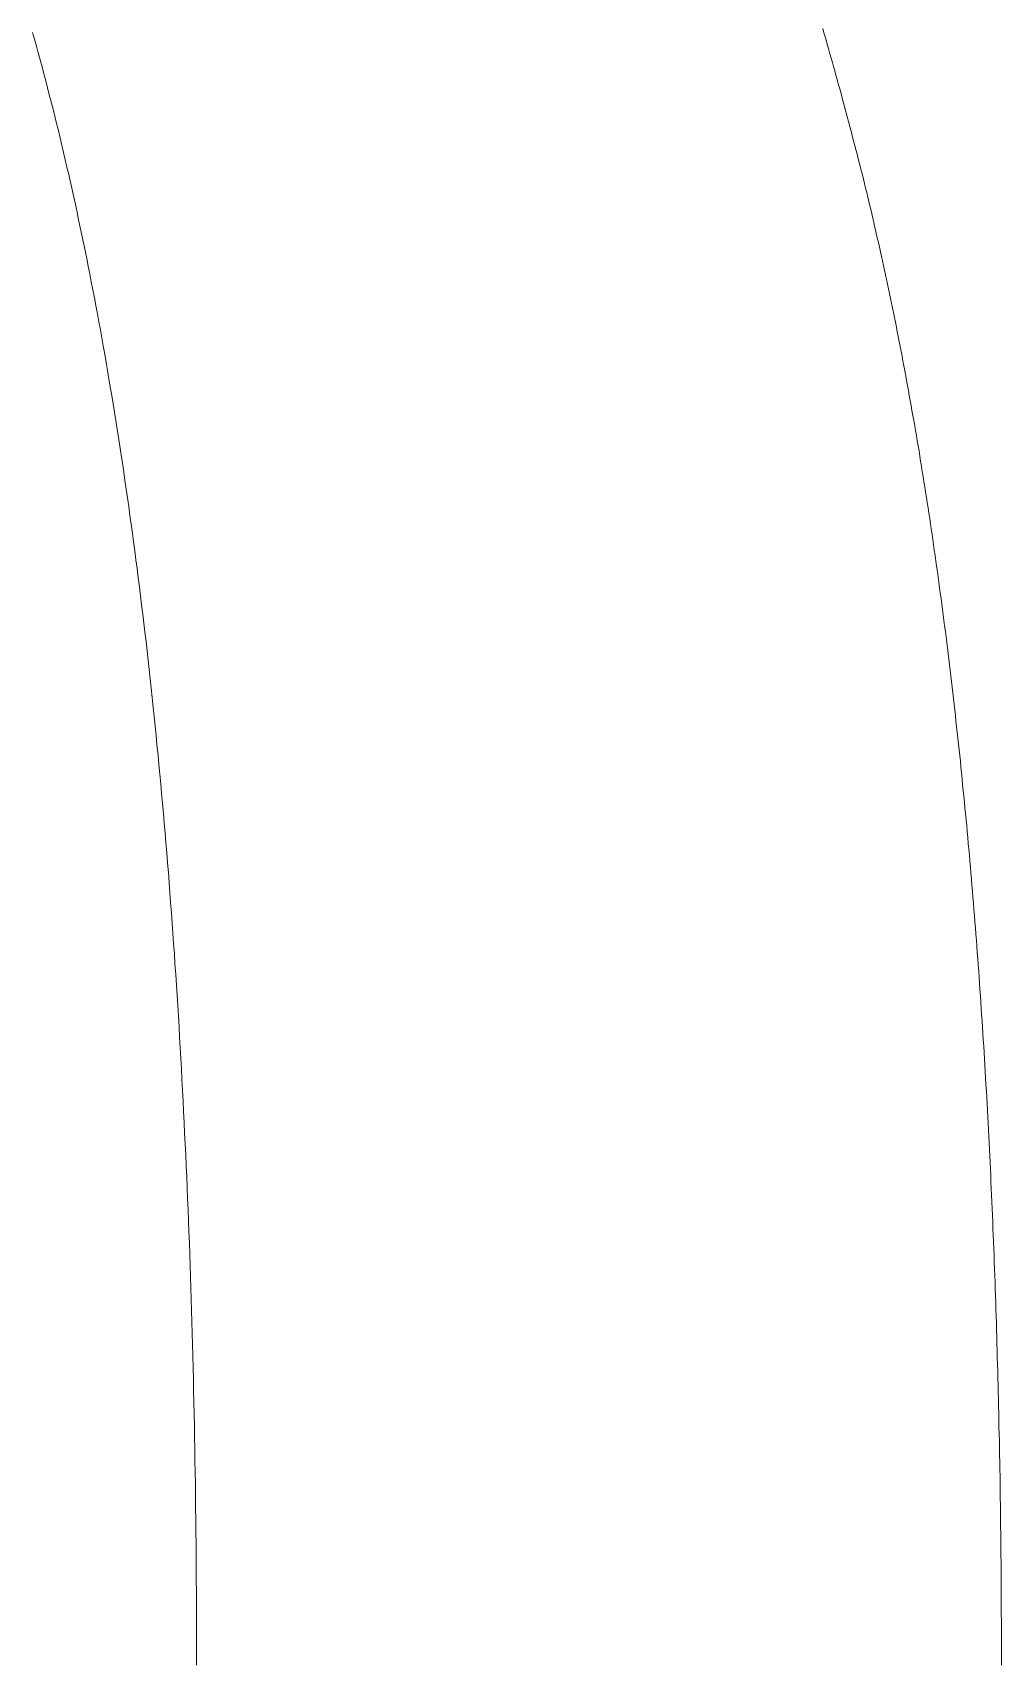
# Model space of a CAD drawing. Header units: millimetres. Extents: x 13 to 321, y 13 to 91.
# Drawn here: x 291.167 to 291.926, y 46.996 to 48.273 of the extents above; entities that cross this region are included whole.
import ezdxf

# ---------------------------------------------------------------- set-up
doc = ezdxf.new("R2010")
doc.units = ezdxf.units.MM
doc.layers.add('lazerCut', color=1, linetype='Continuous', lineweight=0, true_color=0xff0000)

msp = doc.modelspace()

# ---------------------------------------------------------------- linework, layer by layer
at = {"layer": 'lazerCut', "lineweight": 0}
for p, q in [((291.1682, 48.2678), (291.1667, 48.2731)), ((291.7861, 48.2762), (291.7871, 48.2729)), ((291.7871, 48.2729), (291.788, 48.2696)), ((291.788, 48.2696), (291.789, 48.2663)), ((291.1697, 48.2624), (291.1682, 48.2678)), ((291.1711, 48.2571), (291.1697, 48.2624)), ((291.1726, 48.2517), (291.1711, 48.2571)), ((291.789, 48.2663), (291.7899, 48.2629)), ((291.7899, 48.2629), (291.7909, 48.2596)), ((291.7909, 48.2596), (291.7918, 48.2563)), ((291.7918, 48.2563), (291.7928, 48.253)), ((291.1741, 48.2462), (291.1726, 48.2517)), ((291.1755, 48.2408), (291.1741, 48.2462)), ((291.7928, 48.253), (291.7937, 48.2496)), ((291.7937, 48.2496), (291.7946, 48.2463)), ((291.7946, 48.2463), (291.7956, 48.243)), ((291.7956, 48.243), (291.7965, 48.2396)), ((291.177, 48.2353), (291.1755, 48.2408)), ((291.1784, 48.2298), (291.177, 48.2353)), ((291.7965, 48.2396), (291.7974, 48.2363)), ((291.7974, 48.2363), (291.7983, 48.2329)), ((291.7983, 48.2329), (291.7993, 48.2296)), ((291.1798, 48.2242), (291.1784, 48.2298)), ((291.1813, 48.2187), (291.1798, 48.2242)), ((291.1827, 48.2131), (291.1813, 48.2187)), ((291.7993, 48.2296), (291.8002, 48.2262)), ((291.8002, 48.2262), (291.8011, 48.2228)), ((291.8011, 48.2228), (291.802, 48.2195)), ((291.802, 48.2195), (291.8029, 48.2161)), ((291.1841, 48.2075), (291.1827, 48.2131)), ((291.1855, 48.2018), (291.1841, 48.2075)), ((291.8029, 48.2161), (291.8038, 48.2127)), ((291.8038, 48.2127), (291.8047, 48.2093)), ((291.8047, 48.2093), (291.8056, 48.2059)), ((291.8056, 48.2059), (291.8065, 48.2026)), ((291.1869, 48.1962), (291.1855, 48.2018)), ((291.1882, 48.1905), (291.1869, 48.1962)), ((291.8065, 48.2026), (291.8074, 48.1992)), ((291.8074, 48.1992), (291.8083, 48.1958)), ((291.8083, 48.1958), (291.8092, 48.1924)), ((291.8092, 48.1924), (291.8101, 48.189)), ((291.1896, 48.1848), (291.1882, 48.1905)), ((291.191, 48.179), (291.1896, 48.1848)), ((291.1923, 48.1733), (291.191, 48.179)), ((291.8101, 48.189), (291.811, 48.1856)), ((291.811, 48.1856), (291.8119, 48.1821)), ((291.8119, 48.1821), (291.8128, 48.1787)), ((291.1936, 48.1675), (291.1923, 48.1733)), ((291.195, 48.1617), (291.1936, 48.1675)), ((291.8128, 48.1787), (291.8137, 48.1753)), ((291.8137, 48.1753), (291.8145, 48.1719)), ((291.8145, 48.1719), (291.8154, 48.1684)), ((291.8154, 48.1684), (291.8163, 48.165)), ((291.1963, 48.1558), (291.195, 48.1617)), ((291.1976, 48.15), (291.1963, 48.1558)), ((291.8163, 48.165), (291.8172, 48.1615)), ((291.8172, 48.1615), (291.818, 48.1581)), ((291.818, 48.1581), (291.8189, 48.1546)), ((291.8189, 48.1546), (291.8197, 48.1511)), ((291.1989, 48.1441), (291.1976, 48.15)), ((291.2002, 48.1382), (291.1989, 48.1441)), ((291.8197, 48.1511), (291.8206, 48.1476)), ((291.8206, 48.1476), (291.8214, 48.1441)), ((291.8214, 48.1441), (291.8223, 48.1406)), ((291.8223, 48.1406), (291.8231, 48.1371)), ((291.2015, 48.1322), (291.2002, 48.1382)), ((291.2028, 48.1263), (291.2015, 48.1322)), ((291.8231, 48.1371), (291.824, 48.1335)), ((291.824, 48.1335), (291.8248, 48.13)), ((291.8248, 48.13), (291.8256, 48.1264)), ((291.2041, 48.1203), (291.2028, 48.1263)), ((291.2053, 48.1142), (291.2041, 48.1203)), ((291.8256, 48.1264), (291.8265, 48.1229)), ((291.8265, 48.1229), (291.8273, 48.1193)), ((291.8273, 48.1193), (291.8281, 48.1157)), ((291.8281, 48.1157), (291.8289, 48.1122)), ((291.2066, 48.1082), (291.2053, 48.1142)), ((291.2078, 48.1021), (291.2066, 48.1082)), ((291.8289, 48.1122), (291.8298, 48.1086)), ((291.8298, 48.1086), (291.8306, 48.105)), ((291.8306, 48.105), (291.8314, 48.1013)), ((291.2091, 48.096), (291.2078, 48.1021)), ((291.2103, 48.0899), (291.2091, 48.096)), ((291.2115, 48.0838), (291.2103, 48.0899)), ((291.8314, 48.1013), (291.8322, 48.0977)), ((291.8322, 48.0977), (291.833, 48.0941)), ((291.833, 48.0941), (291.8338, 48.0904)), ((291.8338, 48.0904), (291.8346, 48.0868)), ((291.2127, 48.0776), (291.2115, 48.0838)), ((291.2139, 48.0714), (291.2127, 48.0776)), ((291.8346, 48.0868), (291.8354, 48.0831)), ((291.8354, 48.0831), (291.8362, 48.0795)), ((291.8362, 48.0795), (291.8369, 48.0758)), ((291.2151, 48.0652), (291.2139, 48.0714)), ((291.2163, 48.059), (291.2151, 48.0652)), ((291.8369, 48.0758), (291.8377, 48.0721)), ((291.8377, 48.0721), (291.8385, 48.0684)), ((291.8385, 48.0684), (291.8393, 48.0647)), ((291.8393, 48.0647), (291.84, 48.061)), ((291.2175, 48.0527), (291.2163, 48.059)), ((291.2186, 48.0464), (291.2175, 48.0527)), ((291.84, 48.061), (291.8408, 48.0572)), ((291.8408, 48.0572), (291.8416, 48.0535)), ((291.8416, 48.0535), (291.8423, 48.0498)), ((291.2198, 48.0401), (291.2186, 48.0464)), ((291.2209, 48.0337), (291.2198, 48.0401)), ((291.8423, 48.0498), (291.8431, 48.046)), ((291.8431, 48.046), (291.8439, 48.0422)), ((291.8439, 48.0422), (291.8446, 48.0385)), ((291.8446, 48.0385), (291.8453, 48.0347)), ((291.2221, 48.0274), (291.2209, 48.0337)), ((291.2232, 48.021), (291.2221, 48.0274)), ((291.8453, 48.0347), (291.8461, 48.0309)), ((291.8461, 48.0309), (291.8468, 48.0271)), ((291.8468, 48.0271), (291.8476, 48.0233)), ((291.2243, 48.0145), (291.2232, 48.021)), ((291.2254, 48.0081), (291.2243, 48.0145)), ((291.8476, 48.0233), (291.8483, 48.0195)), ((291.8483, 48.0195), (291.849, 48.0156)), ((291.849, 48.0156), (291.8498, 48.0118)), ((291.2265, 48.0016), (291.2254, 48.0081)), ((291.2276, 47.9951), (291.2265, 48.0016)), ((291.8498, 48.0118), (291.8505, 48.0079)), ((291.8505, 48.0079), (291.8512, 48.0041)), ((291.8512, 48.0041), (291.8519, 48.0002)), ((291.8519, 48.0002), (291.8526, 47.9963)), ((291.2287, 47.9886), (291.2276, 47.9951)), ((291.2298, 47.9821), (291.2287, 47.9886)), ((291.8526, 47.9963), (291.8533, 47.9925)), ((291.8533, 47.9925), (291.854, 47.9886)), ((291.854, 47.9886), (291.8547, 47.9847)), ((291.2309, 47.9755), (291.2298, 47.9821)), ((291.2319, 47.9689), (291.2309, 47.9755)), ((291.8547, 47.9847), (291.8554, 47.9807)), ((291.8554, 47.9807), (291.8561, 47.9768)), ((291.8561, 47.9768), (291.8568, 47.9729)), ((291.233, 47.9623), (291.2319, 47.9689)), ((291.234, 47.9556), (291.233, 47.9623)), ((291.8568, 47.9729), (291.8575, 47.9689)), ((291.8575, 47.9689), (291.8582, 47.965)), ((291.8582, 47.965), (291.8589, 47.961)), ((291.2351, 47.9489), (291.234, 47.9556)), ((291.8589, 47.961), (291.8596, 47.9571)), ((291.8596, 47.9571), (291.8602, 47.9531)), ((291.8602, 47.9531), (291.8609, 47.9491)), ((291.8609, 47.9491), (291.8616, 47.9451)), ((291.2361, 47.9422), (291.2351, 47.9489)), ((291.2371, 47.9355), (291.2361, 47.9422)), ((291.8616, 47.9451), (291.8622, 47.9411)), ((291.8622, 47.9411), (291.8629, 47.9371)), ((291.8629, 47.9371), (291.8636, 47.9331)), ((291.2381, 47.9288), (291.2371, 47.9355)), ((291.2391, 47.922), (291.2381, 47.9288)), ((291.8636, 47.9331), (291.8642, 47.929)), ((291.8642, 47.929), (291.8649, 47.925)), ((291.8649, 47.925), (291.8655, 47.9209)), ((291.2401, 47.9152), (291.2391, 47.922)), ((291.2411, 47.9084), (291.2401, 47.9152)), ((291.8655, 47.9209), (291.8662, 47.9169)), ((291.8662, 47.9169), (291.8668, 47.9128)), ((291.8668, 47.9128), (291.8674, 47.9087)), ((291.242, 47.9015), (291.2411, 47.9084)), ((291.243, 47.8946), (291.242, 47.9015)), ((291.8674, 47.9087), (291.8681, 47.9046)), ((291.8681, 47.9046), (291.8687, 47.9005)), ((291.8687, 47.9005), (291.8693, 47.8964)), ((291.244, 47.8877), (291.243, 47.8946)), ((291.2449, 47.8808), (291.244, 47.8877)), ((291.8693, 47.8964), (291.87, 47.8923)), ((291.87, 47.8923), (291.8706, 47.8882)), ((291.8706, 47.8882), (291.8712, 47.884)), ((291.2458, 47.8739), (291.2449, 47.8808)), ((291.2468, 47.8669), (291.2458, 47.8739)), ((291.8712, 47.884), (291.8718, 47.8799)), ((291.8718, 47.8799), (291.8724, 47.8757)), ((291.8724, 47.8757), (291.873, 47.8716)), ((291.2477, 47.8599), (291.2468, 47.8669)), ((291.2486, 47.8529), (291.2477, 47.8599)), ((291.873, 47.8716), (291.8736, 47.8674)), ((291.8736, 47.8674), (291.8742, 47.8632)), ((291.8742, 47.8632), (291.8748, 47.859)), ((291.2495, 47.8458), (291.2486, 47.8529)), ((291.8748, 47.859), (291.8754, 47.8548)), ((291.8754, 47.8548), (291.876, 47.8506)), ((291.876, 47.8506), (291.8766, 47.8464)), ((291.2504, 47.8387), (291.2495, 47.8458)), ((291.2513, 47.8316), (291.2504, 47.8387)), ((291.8766, 47.8464), (291.8772, 47.8422)), ((291.8772, 47.8422), (291.8777, 47.8379)), ((291.8777, 47.8379), (291.8783, 47.8337)), ((291.2521, 47.8245), (291.2513, 47.8316)), ((291.253, 47.8173), (291.2521, 47.8245)), ((291.8783, 47.8337), (291.8789, 47.8294)), ((291.8789, 47.8294), (291.8795, 47.8251)), ((291.8795, 47.8251), (291.88, 47.8209)), ((291.2539, 47.8102), (291.253, 47.8173)), ((291.2547, 47.803), (291.2539, 47.8102)), ((291.88, 47.8209), (291.8806, 47.8166)), ((291.8806, 47.8166), (291.8811, 47.8123)), ((291.8811, 47.8123), (291.8817, 47.808)), ((291.2556, 47.7957), (291.2547, 47.803)), ((291.8817, 47.808), (291.8823, 47.8037)), ((291.8823, 47.8037), (291.8828, 47.7993)), ((291.8828, 47.7993), (291.8833, 47.795)), ((291.2564, 47.7885), (291.2556, 47.7957)), ((291.2572, 47.7812), (291.2564, 47.7885)), ((291.8833, 47.795), (291.8839, 47.7907)), ((291.8839, 47.7907), (291.8844, 47.7863)), ((291.8844, 47.7863), (291.885, 47.782)), ((291.258, 47.7739), (291.2572, 47.7812)), ((291.2588, 47.7665), (291.258, 47.7739)), ((291.885, 47.782), (291.8855, 47.7776)), ((291.8855, 47.7776), (291.886, 47.7732)), ((291.886, 47.7732), (291.8865, 47.7688)), ((291.2596, 47.7592), (291.2588, 47.7665)), ((291.2604, 47.7518), (291.2596, 47.7592)), ((291.8865, 47.7688), (291.8871, 47.7644)), ((291.8871, 47.7644), (291.8876, 47.76)), ((291.8876, 47.76), (291.8881, 47.7556)), ((291.2612, 47.7444), (291.2604, 47.7518)), ((291.8881, 47.7556), (291.8886, 47.7512)), ((291.8886, 47.7512), (291.8891, 47.7467)), ((291.8891, 47.7467), (291.8896, 47.7423)), ((291.262, 47.737), (291.2612, 47.7444)), ((291.2627, 47.7295), (291.262, 47.737)), ((291.8896, 47.7423), (291.8901, 47.7378)), ((291.8901, 47.7378), (291.8906, 47.7334)), ((291.8906, 47.7334), (291.8911, 47.7289)), ((291.2635, 47.722), (291.2627, 47.7295)), ((291.2642, 47.7145), (291.2635, 47.722)), ((291.8911, 47.7289), (291.8916, 47.7244)), ((291.8916, 47.7244), (291.8921, 47.7199)), ((291.8921, 47.7199), (291.8926, 47.7154)), ((291.265, 47.707), (291.2642, 47.7145)), ((291.2657, 47.6994), (291.265, 47.707)), ((291.8926, 47.7154), (291.893, 47.7109)), ((291.893, 47.7109), (291.8935, 47.7064)), ((291.2664, 47.6918), (291.2657, 47.6994)), ((291.8935, 47.7064), (291.894, 47.7019)), ((291.894, 47.7019), (291.8945, 47.6973)), ((291.8945, 47.6973), (291.8949, 47.6928)), ((291.2671, 47.6842), (291.2664, 47.6918)), ((291.2678, 47.6766), (291.2671, 47.6842)), ((291.8949, 47.6928), (291.8954, 47.6882)), ((291.8954, 47.6882), (291.8958, 47.6837)), ((291.8958, 47.6837), (291.8963, 47.6791)), ((291.2685, 47.6689), (291.2678, 47.6766)), ((291.2692, 47.6613), (291.2685, 47.6689)), ((291.8963, 47.6791), (291.8967, 47.6745)), ((291.8967, 47.6745), (291.8972, 47.6699)), ((291.8972, 47.6699), (291.8976, 47.6653)), ((291.2698, 47.6535), (291.2692, 47.6613)), ((291.8976, 47.6653), (291.8981, 47.6607)), ((291.8981, 47.6607), (291.8985, 47.6561)), ((291.8985, 47.6561), (291.899, 47.6515)), ((291.2705, 47.6458), (291.2698, 47.6535)), ((291.2712, 47.638), (291.2705, 47.6458)), ((291.899, 47.6515), (291.8994, 47.6468)), ((291.8994, 47.6468), (291.8998, 47.6422)), ((291.2718, 47.6303), (291.2712, 47.638)), ((291.2725, 47.6224), (291.2718, 47.6303)), ((291.8998, 47.6422), (291.9002, 47.6375)), ((291.9002, 47.6375), (291.9007, 47.6329)), ((291.9007, 47.6329), (291.9011, 47.6282)), ((291.2731, 47.6146), (291.2725, 47.6224)), ((291.9011, 47.6282), (291.9015, 47.6235)), ((291.9015, 47.6235), (291.9019, 47.6188)), ((291.9019, 47.6188), (291.9023, 47.6141)), ((291.2737, 47.6067), (291.2731, 47.6146)), ((291.2743, 47.5989), (291.2737, 47.6067)), ((291.9023, 47.6141), (291.9027, 47.6094)), ((291.9027, 47.6094), (291.9031, 47.6047)), ((291.9031, 47.6047), (291.9035, 47.5999)), ((291.2749, 47.5909), (291.2743, 47.5989)), ((291.9035, 47.5999), (291.9039, 47.5952)), ((291.9039, 47.5952), (291.9043, 47.5904)), ((291.2755, 47.583), (291.2749, 47.5909)), ((291.2761, 47.575), (291.2755, 47.583)), ((291.9043, 47.5904), (291.9047, 47.5857)), ((291.9047, 47.5857), (291.9051, 47.5809)), ((291.9051, 47.5809), (291.9054, 47.5761)), ((291.2767, 47.5671), (291.2761, 47.575)), ((291.2772, 47.559), (291.2767, 47.5671)), ((291.9054, 47.5761), (291.9058, 47.5713)), ((291.9058, 47.5713), (291.9062, 47.5665)), ((291.9062, 47.5665), (291.9066, 47.5617)), ((291.2778, 47.551), (291.2772, 47.559)), ((291.9066, 47.5617), (291.9069, 47.5569)), ((291.9069, 47.5569), (291.9073, 47.5521)), ((291.2783, 47.5429), (291.2778, 47.551)), ((291.2789, 47.5348), (291.2783, 47.5429)), ((291.9073, 47.5521), (291.9076, 47.5472)), ((291.9076, 47.5472), (291.908, 47.5424)), ((291.908, 47.5424), (291.9084, 47.5375)), ((291.2794, 47.5267), (291.2789, 47.5348)), ((291.9084, 47.5375), (291.9087, 47.5327)), ((291.9087, 47.5327), (291.909, 47.5278)), ((291.2799, 47.5186), (291.2794, 47.5267)), ((291.2805, 47.5104), (291.2799, 47.5186)), ((291.909, 47.5278), (291.9094, 47.5229)), ((291.9094, 47.5229), (291.9097, 47.518)), ((291.9097, 47.518), (291.9101, 47.5131)), ((291.281, 47.5022), (291.2805, 47.5104)), ((291.9101, 47.5131), (291.9104, 47.5082)), ((291.9104, 47.5082), (291.9107, 47.5033)), ((291.9107, 47.5033), (291.911, 47.4984)), ((291.2815, 47.494), (291.281, 47.5022)), ((291.2819, 47.4858), (291.2815, 47.494)), ((291.911, 47.4984), (291.9114, 47.4934)), ((291.9114, 47.4934), (291.9117, 47.4885)), ((291.2824, 47.4775), (291.2819, 47.4858)), ((291.2829, 47.4692), (291.2824, 47.4775)), ((291.9117, 47.4885), (291.912, 47.4835)), ((291.912, 47.4835), (291.9123, 47.4786)), ((291.9123, 47.4786), (291.9126, 47.4736)), ((291.2834, 47.4609), (291.2829, 47.4692)), ((291.9126, 47.4736), (291.9129, 47.4686)), ((291.9129, 47.4686), (291.9132, 47.4636)), ((291.2838, 47.4525), (291.2834, 47.4609)), ((291.2843, 47.4442), (291.2838, 47.4525)), ((291.9132, 47.4636), (291.9135, 47.4586)), ((291.9135, 47.4586), (291.9138, 47.4536)), ((291.9138, 47.4536), (291.9141, 47.4486)), ((291.2847, 47.4358), (291.2843, 47.4442)), ((291.9141, 47.4486), (291.9144, 47.4435)), ((291.9144, 47.4435), (291.9147, 47.4385)), ((291.9147, 47.4385), (291.915, 47.4335)), ((291.2851, 47.4274), (291.2847, 47.4358)), ((291.2855, 47.4189), (291.2851, 47.4274)), ((291.915, 47.4335), (291.9152, 47.4284)), ((291.9152, 47.4284), (291.9155, 47.4233)), ((291.2859, 47.4105), (291.2855, 47.4189)), ((291.9155, 47.4233), (291.9158, 47.4183)), ((291.9158, 47.4183), (291.916, 47.4132)), ((291.916, 47.4132), (291.9163, 47.4081)), ((291.2863, 47.402), (291.2859, 47.4105)), ((291.2867, 47.3934), (291.2863, 47.402)), ((291.9163, 47.4081), (291.9166, 47.403)), ((291.9166, 47.403), (291.9168, 47.3979)), ((291.2871, 47.3849), (291.2867, 47.3934)), ((291.9168, 47.3979), (291.9171, 47.3927)), ((291.9171, 47.3927), (291.9173, 47.3876)), ((291.9173, 47.3876), (291.9176, 47.3825)), ((291.2875, 47.3763), (291.2871, 47.3849)), ((291.2879, 47.3677), (291.2875, 47.3763)), ((291.9176, 47.3825), (291.9178, 47.3773)), ((291.9178, 47.3773), (291.918, 47.3721)), ((291.2882, 47.3591), (291.2879, 47.3677)), ((291.918, 47.3721), (291.9183, 47.367)), ((291.9183, 47.367), (291.9185, 47.3618)), ((291.2886, 47.3505), (291.2882, 47.3591)), ((291.2889, 47.3418), (291.2886, 47.3505)), ((291.9185, 47.3618), (291.9187, 47.3566)), ((291.9187, 47.3566), (291.919, 47.3514)), ((291.919, 47.3514), (291.9192, 47.3462)), ((291.2892, 47.3331), (291.2889, 47.3418)), ((291.9192, 47.3462), (291.9194, 47.341)), ((291.9194, 47.341), (291.9196, 47.3357)), ((291.2896, 47.3244), (291.2892, 47.3331)), ((291.2899, 47.3156), (291.2896, 47.3244)), ((291.9196, 47.3357), (291.9198, 47.3305)), ((291.9198, 47.3305), (291.92, 47.3253)), ((291.92, 47.3253), (291.9202, 47.32)), ((291.2902, 47.3068), (291.2899, 47.3156)), ((291.9202, 47.32), (291.9204, 47.3147)), ((291.9204, 47.3147), (291.9206, 47.3095)), ((291.2905, 47.298), (291.2902, 47.3068)), ((291.2907, 47.2892), (291.2905, 47.298)), ((291.9206, 47.3095), (291.9208, 47.3042)), ((291.9208, 47.3042), (291.921, 47.2989)), ((291.921, 47.2989), (291.9212, 47.2936)), ((291.291, 47.2804), (291.2907, 47.2892)), ((291.9212, 47.2936), (291.9214, 47.2883)), ((291.9214, 47.2883), (291.9216, 47.283)), ((291.2913, 47.2715), (291.291, 47.2804)), ((291.9216, 47.283), (291.9218, 47.2776)), ((291.9218, 47.2776), (291.9219, 47.2723)), ((291.2916, 47.2626), (291.2913, 47.2715)), ((291.2918, 47.2537), (291.2916, 47.2626)), ((291.9219, 47.2723), (291.9221, 47.267)), ((291.9221, 47.267), (291.9223, 47.2616)), ((291.9223, 47.2616), (291.9224, 47.2562)), ((291.292, 47.2447), (291.2918, 47.2537)), ((291.9224, 47.2562), (291.9226, 47.2509)), ((291.9226, 47.2509), (291.9227, 47.2455)), ((291.2923, 47.2358), (291.292, 47.2447)), ((291.2925, 47.2267), (291.2923, 47.2358)), ((291.9227, 47.2455), (291.9229, 47.2401)), ((291.9229, 47.2401), (291.923, 47.2347)), ((291.923, 47.2347), (291.9232, 47.2293)), ((291.2927, 47.2177), (291.2925, 47.2267)), ((291.9232, 47.2293), (291.9233, 47.2238)), ((291.9233, 47.2238), (291.9235, 47.2184)), ((291.2929, 47.2087), (291.2927, 47.2177)), ((291.2931, 47.1996), (291.2929, 47.2087)), ((291.9235, 47.2184), (291.9236, 47.213)), ((291.9236, 47.213), (291.9237, 47.2075)), ((291.2933, 47.1905), (291.2931, 47.1996)), ((291.9237, 47.2075), (291.9239, 47.2021)), ((291.9239, 47.2021), (291.924, 47.1966)), ((291.924, 47.1966), (291.9241, 47.1911)), ((291.2935, 47.1814), (291.2933, 47.1905)), ((291.9241, 47.1911), (291.9242, 47.1856)), ((291.9242, 47.1856), (291.9243, 47.1801)), ((291.2937, 47.1722), (291.2935, 47.1814)), ((291.2938, 47.163), (291.2937, 47.1722)), ((291.9243, 47.1801), (291.9245, 47.1746)), ((291.9245, 47.1746), (291.9246, 47.1691)), ((291.294, 47.1538), (291.2938, 47.163)), ((291.9246, 47.1691), (291.9247, 47.1636)), ((291.9247, 47.1636), (291.9248, 47.158)), ((291.9248, 47.158), (291.9249, 47.1525)), ((291.2941, 47.1446), (291.294, 47.1538)), ((291.9249, 47.1525), (291.925, 47.147)), ((291.925, 47.147), (291.9251, 47.1414)), ((291.2943, 47.1354), (291.2941, 47.1446)), ((291.2944, 47.1261), (291.2943, 47.1354)), ((291.9251, 47.1414), (291.9251, 47.1358)), ((291.9251, 47.1358), (291.9252, 47.1302)), ((291.2945, 47.1168), (291.2944, 47.1261)), ((291.9252, 47.1302), (291.9253, 47.1246)), ((291.9253, 47.1246), (291.9254, 47.119)), ((291.2946, 47.1074), (291.2945, 47.1168)), ((291.2947, 47.0981), (291.2946, 47.1074)), ((291.9254, 47.119), (291.9255, 47.1134)), ((291.9255, 47.1134), (291.9255, 47.1078)), ((291.9255, 47.1078), (291.9256, 47.1022)), ((291.2948, 47.0887), (291.2947, 47.0981)), ((291.9256, 47.1022), (291.9257, 47.0966)), ((291.9257, 47.0966), (291.9257, 47.0909)), ((291.2949, 47.0793), (291.2948, 47.0887)), ((291.9257, 47.0909), (291.9258, 47.0853)), ((291.9258, 47.0853), (291.9258, 47.0796)), ((291.295, 47.0699), (291.2949, 47.0793)), ((291.295, 47.0604), (291.295, 47.0699)), ((291.9258, 47.0796), (291.9259, 47.0739)), ((291.9259, 47.0739), (291.9259, 47.0682)), ((291.9259, 47.0682), (291.926, 47.0625)), ((291.2951, 47.0509), (291.295, 47.0604)), ((291.926, 47.0625), (291.926, 47.0568)), ((291.926, 47.0568), (291.926, 47.0511)), ((291.2951, 47.0414), (291.2951, 47.0509)), ((291.926, 47.0511), (291.9261, 47.0454)), ((291.9261, 47.0454), (291.9261, 47.0397)), ((291.2952, 47.0319), (291.2951, 47.0414)), ((291.2952, 47.0223), (291.2952, 47.0319)), ((291.9261, 47.0397), (291.9261, 47.0339)), ((291.9261, 47.0339), (291.9262, 47.0282)), ((291.2952, 47.0128), (291.2952, 47.0223)), ((291.9262, 47.0282), (291.9262, 47.0224)), ((291.9262, 47.0224), (291.9262, 47.0167)), ((291.2952, 47.0031), (291.2952, 47.0128)), ((291.9262, 47.0167), (291.9262, 47.0109)), ((291.9262, 47.0109), (291.9262, 47.0051)), ((291.9262, 47.0051), (291.9262, 46.9993)), ((291.2952, 46.9935), (291.2952, 47.0031)), ((291.9262, 46.9993), (291.9262, 46.9935))]:
    msp.add_line(p, q, dxfattribs=at)

doc.saveas('drawing.dxf')
